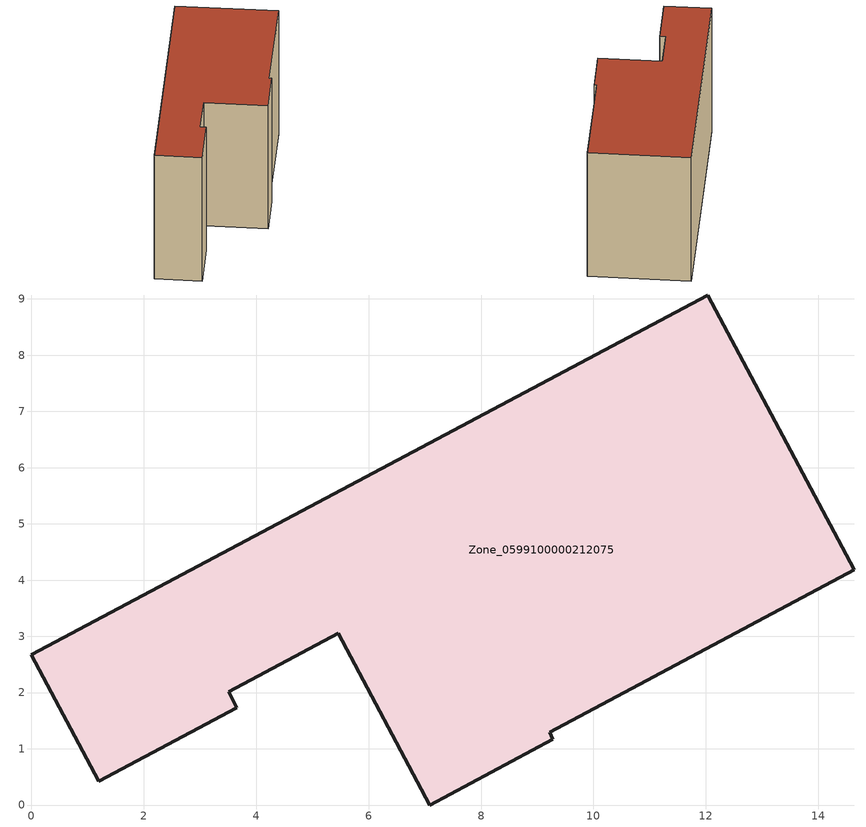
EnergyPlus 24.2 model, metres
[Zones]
Zone_0599100000212075
 floor ground (C_G): 3.66,1.73 1.2,0.42 0,2.67 12.03,9.07 14.64,4.18 9.22,1.29 9.28,1.17 7.09,0 5.46,3.05 3.51,2.01 z0
 wall outside (C_F): 1.2,0.42 3.66,1.73 3.51,2.01 5.46,3.05 7.09,0 9.28,1.17 9.22,1.29 14.64,4.18 12.03,9.07 0,2.67 1.2,0.42 z0:8.11
 roof outside (C_R): 14.64,4.18 12.03,9.07 0,2.67 1.2,0.42 3.66,1.73 3.51,2.01 5.46,3.05 7.09,0 9.28,1.17 9.22,1.29 z8.11
[BUILDING]
Pand.0599100000212075: North Axis=0; Terrain=City; Loads Convergence Tolerance Value=0.04; Temperature Convergence Tolerance Value=0.4; Solar Distribution=FullExterior; Maximum Number of Warmup Days=25; Minimum Number of Warmup Days=1
[Site:Location]
Rotterdam.The.Hague.AP_ZH_NLD Design_Conditions: Latitude=51.96; Longitude=4.45; Time Zone=1; Elevation=-4.5
[SITE:GROUNDTEMPERATURE:BUILDINGSURFACE]
18, 18, 18, 18, 18, 18, 18, 18, 18, 18, 18, 18
[MATERIAL] Thermal Absorptance=0.9; Solar Absorptance=0.7; Visible Absorptance=0.7
Name | Roughness | Thickness | Conductivity | Density | Specific Heat
G.TI.1975-1991 | MediumSmooth | 0.15 | 0.288461 | 540 | 1210
F.TI.1975-1991 | Rough | 0.3 | 0.230769 | 1920 | 840
R.TI.1975-1991 | MediumRough | 0.2 | 0.153846 | 1500 | 1000
[CONSTRUCTION]
C_G: G.TI.1975-1991
C_F: F.TI.1975-1991
C_R: R.TI.1975-1991
[ZONE]
Zone_0599100000212075: Type=1; Multiplier=1; Ceiling Height=Autocalculate; Volume=Autocalculate; Floor Area=autocalculate; Part of Total Floor Area=Yes
[ZONEINFILTRATION:DESIGNFLOWRATE]
Infil_Zone_0599100000212075: Zone or ZoneList or Space or SpaceList=Zone_0599100000212075; Schedule=AlwaysOn; Design Flow Rate Calculation Method=Flow/Area; Flow Rate per Floor Area=0.003; Constant Term Coefficient=1; Temperature Term Coefficient=0; Velocity Term Coefficient=0; Velocity Squared Term Coefficient=0
[HVACTEMPLATE:ZONE:IDEALLOADSAIRSYSTEM]
Zone_0599100000212075: Maximum Heating Supply Air Temperature=50; Minimum Cooling Supply Air Temperature=13; Maximum Heating Supply Air Humidity Ratio=0.0156; Minimum Cooling Supply Air Humidity Ratio=0.0077; Heating Limit=NoLimit; Cooling Limit=NoLimit; Dehumidification Control Type=ConstantSensibleHeatRatio; Cooling Sensible Heat Ratio=0.7; Dehumidification Setpoint=60; Humidification Control Type=None; Humidification Setpoint=30; Outdoor Air Method=None; Outdoor Air Flow Rate per Person=0.00944; Outdoor Air Flow Rate per Zone Floor Area=0; Outdoor Air Flow Rate per Zone=0; Demand Controlled Ventilation Type=None; Outdoor Air Economizer Type=NoEconomizer; Heat Recovery Type=None; Sensible Heat Recovery Effectiveness=0.7; Latent Heat Recovery Effectiveness=0.65
[ZONECONTROL:THERMOSTAT]
ThermostatControl_Zone_0599100000212075: Zone or ZoneList=Zone_0599100000212075; Control Type Schedule=DualSetpointControlType; Control 1=Thermostat_Zone_0599100000212075; Temperature Difference Between Cutout And Setpoint=0
[THERMOSTATSETPOINT:DUALSETPOINT]
Thermostat_Zone_0599100000212075: Heating Setpoint Temperature Schedule=HeatingSetpoint_Zone_0599100000212075; Cooling Setpoint Temperature Schedule=CoolingSetpoint_Zone_0599100000212075
[SCHEDULE:COMPACT]
HeatingSetpoint_Zone_0599100000212075: Through: 12/31, For: AllDays, Until: 24:00, 21
CoolingSetpoint_Zone_0599100000212075: Through: 12/31, For: AllDays, Until: 24:00, 24
DualSetpointControlType: Through: 12/31, For: AllDays, Until: 24:00, 4
AlwaysOn: Through: 12/31, For: AllDays, Until: 24:00, 1
